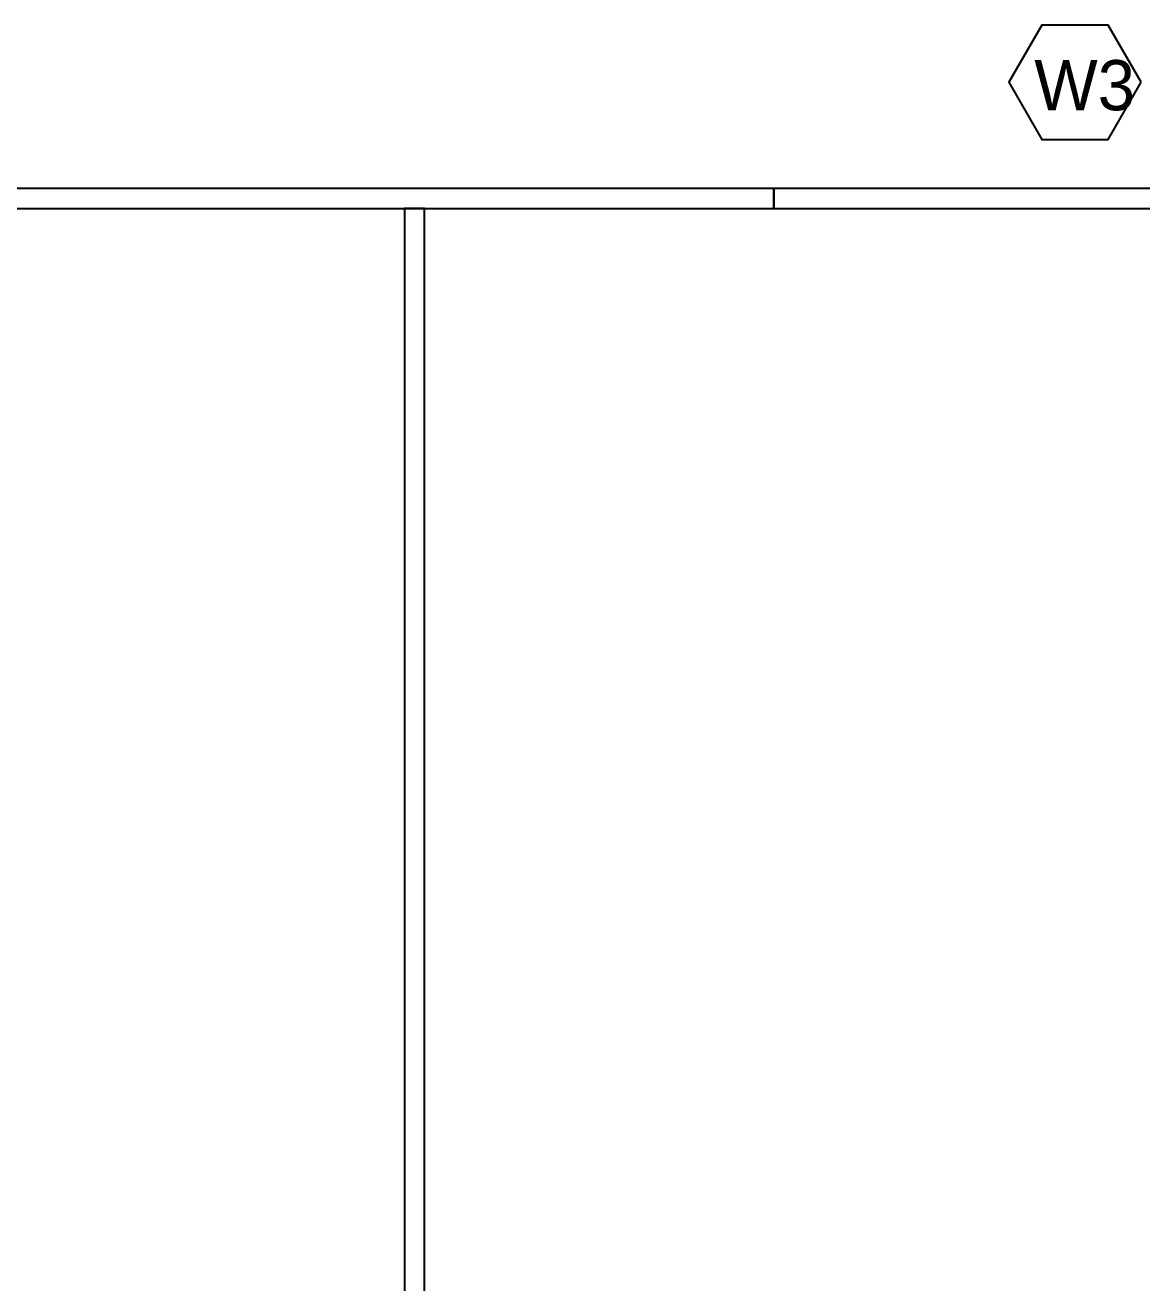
# Model space of a CAD drawing. Header units: millimetres. Extents: x -62354 to 129108, y -71259 to 35407.
# Drawn here: x 20071 to 22851, y 1178 to 4310 of the extents above; entities that cross this region are included whole.
import ezdxf

# ---------------------------------------------------------------- set-up
doc = ezdxf.new("R2010")
doc.units = ezdxf.units.MM
doc.header["$MEASUREMENT"] = 0
doc.layers.add('1st FL Layout xrf$0$CR-Mirror  Window', color=11, linetype='Continuous')
doc.layers.add('1st FL Layout xrf$0$CR-Sandwich Panel', color=3, linetype='Continuous')
doc.styles.add('1st FL Layout xrf$0$TEXT', font='cordia2.shx')

# ---------------------------------------------------------------- blocks, each defined once
blk = doc.blocks.new('*U236')
blk.add_lwpolyline([(-41581.2, 12752.3), (-28110.3, 12752.3), (-28110.3, 12802.3), (-41581.2, 12802.3)], close=True)
blk = doc.blocks.new('1st FL Layout xrf$0$W1500')
at = {"ltscale": 0.5}
blk.add_lwpolyline([(-34153.8, 14300.9), (-34236, 14443.2), (-34400.4, 14443.2), (-34482.5, 14300.9), (-34400.4, 14158.6), (-34236, 14158.6)], close=True, dxfattribs=at)
blk.add_lwpolyline([(-35068.2, 13986.5), (-33568.2, 13986.5), (-33568.2, 14036.5), (-35068.2, 14036.5)], close=True)
at = {"style": '1st FL Layout xrf$0$TEXT'}
blk.add_text('W3', height=125, dxfattribs=at).set_placement((-34419.5, 14231.3))
blk = doc.blocks.new('*U586')
blk.add_lwpolyline([(-34856.2, 12752.3), (-31006.2, 12752.3), (-31006.2, 12802.3), (-34856.2, 12802.3)], close=True)
blk = doc.blocks.new('1st FL Layout xrf')
at = {"layer": '1st FL Layout xrf$0$CR-Mirror  Window'}
blk.add_blockref('1st FL Layout xrf$0$W1500', (57002.4, -10133.1), dxfattribs=at)
at = {"layer": '1st FL Layout xrf$0$CR-Sandwich Panel'}
blk.add_blockref('*U236', (50044.5, -8898.8), dxfattribs=at)
at = {"layer": '1st FL Layout xrf$0$CR-Sandwich Panel', "rotation": 270}
blk.add_blockref('*U586', (8262.9, -31002.7), dxfattribs=at)

msp = doc.modelspace()

# ---------------------------------------------------------------- block references
msp.add_blockref('1st FL Layout xrf', (0, 0))

doc.saveas('drawing.dxf')
